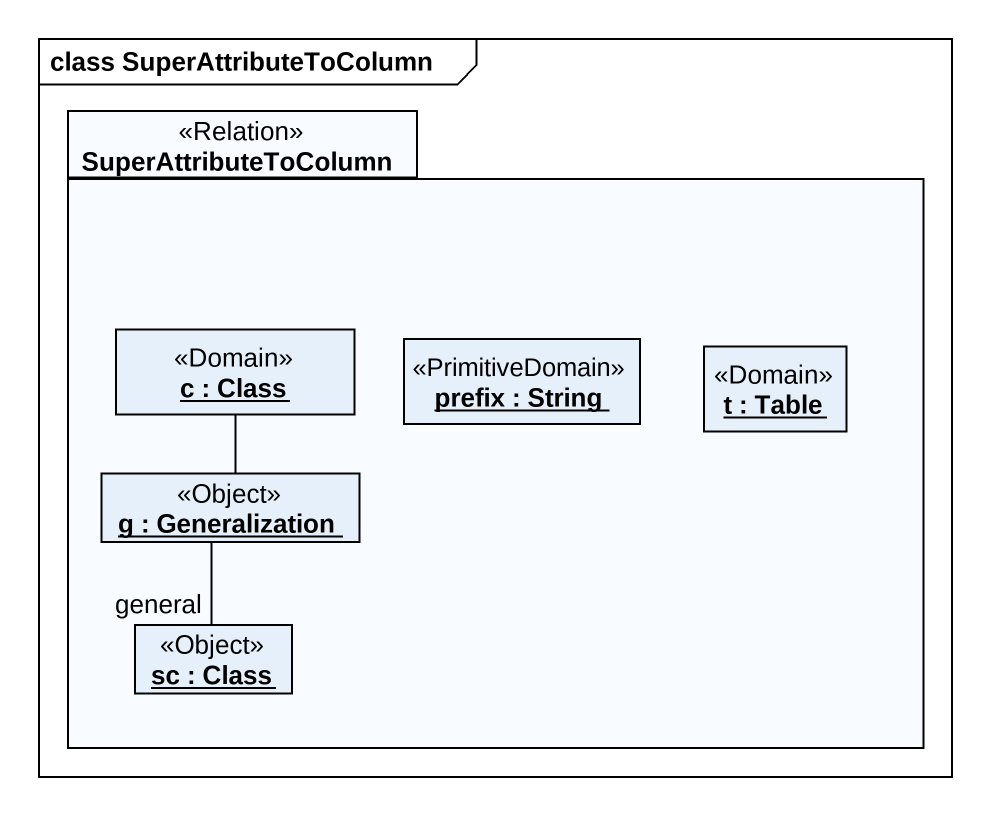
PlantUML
@startuml
mainframe class SuperAttributeToColumn
hide circle
hide empty members
package SuperAttributeToColumn <<Relation>> {
  object "c : Class" as c <<Domain>>
  object "prefix : String" as prefix <<PrimitiveDomain>>
  object "t : Table" as t <<Domain>>
  object "g : Generalization" as g <<Object>>
  object "sc : Class" as sc <<Object>>
}
c -- g
g -- sc : general
@enduml
